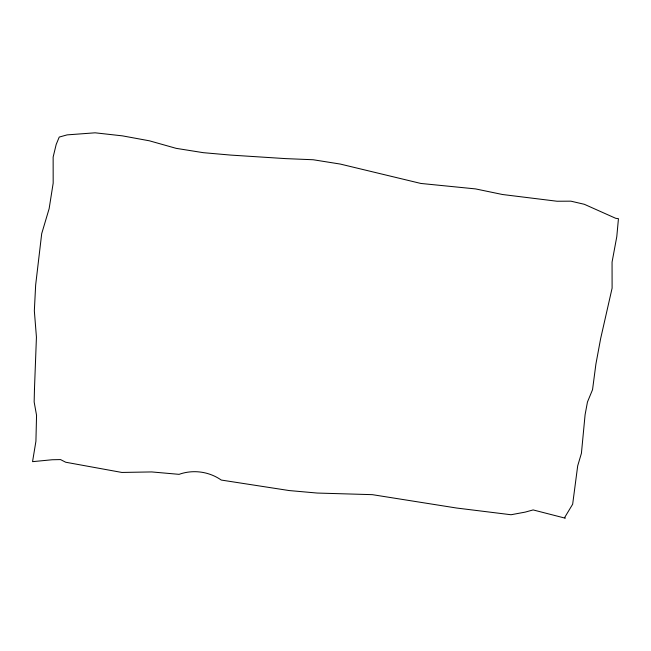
<?xml version="1.0" encoding="UTF-8"?>
<svg xmlns="http://www.w3.org/2000/svg" width="651" height="651" viewBox="0 0 651 651"><rect width="100%" height="100%" fill="white"/><g stroke="black" fill="none" stroke-linecap="round" stroke-linejoin="round"><path stroke-width="0.98" d="M34.47 388.981L34.153 401.96L36.554 415.314L35.919 441.272L32.55 461.657L52.186 459.752L60.519 459.582L65.71 462.234L121.851 472.447L151.699 471.934L179.082 474.343A44.252 41.583 9.5 0 1 221.267 480.056L289.142 490.553L317.208 493.051L372.396 494.662L456.514 508.016L511.027 514.746L525.227 512.109L533.128 509.928L565.288 518.188L564.686 517.455L572.66 504.216L577.697 465.823L581.416 453.299L585.094 414.728L587.454 402.025L592.54 389.689L595.901 364.096L600.621 338.691L612.103 288.149L612.062 262.093L616.782 236.687L618.45 218.679L615.732 218.313L584.329 204.292L570.886 201.167L557.028 201.24L502.515 194.511L475.547 188.904L420.863 183.452L340.302 164.068L313.172 159.747L285.618 158.616L230.682 155.084L203.299 152.676L176.169 148.347L149.453 140.819L122.404 135.856L95.103 132.812L67.134 134.879L59.233 137.068L56.181 144.465L53.138 157.078L53.179 183.134L49.142 208.637L41.697 233.676L35.659 284.951L34.34 310.82L36.432 337.153L34.47 388.981"/></g></svg>
